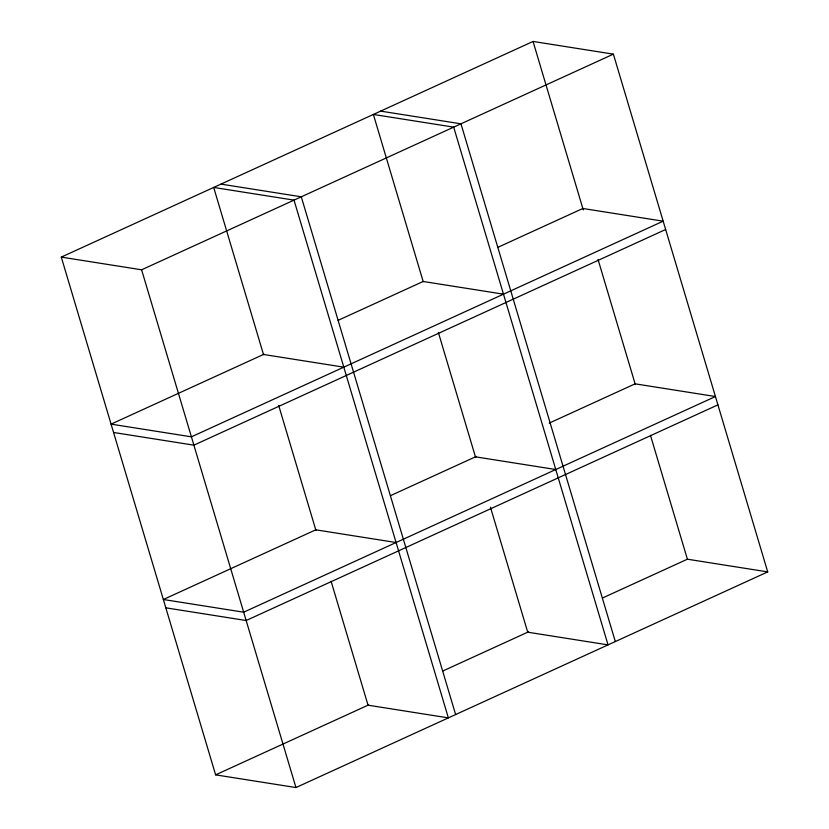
<?xml version="1.0" encoding="UTF-8"?>
<svg xmlns="http://www.w3.org/2000/svg" width="829" height="829" viewBox="0 0 829 829"><rect width="100%" height="100%" fill="white"/><g stroke="black" fill="none" stroke-linecap="round" stroke-linejoin="round"><path stroke-width="1.24" d="M61.284 257.104L533.047 41.45L613.377 54.144L767.716 571.896L295.953 787.55L215.623 774.856L61.284 257.104L141.604 269.798L613.377 54.144M264.016 354.221L111.076 424.137L191.395 436.831L663.169 221.177L582.839 208.483L498.136 247.208M338.128 320.346L422.842 281.622M665.646 229.498L193.882 445.163L113.552 432.469M316.295 529.586L163.354 599.502L243.674 612.196L715.448 396.531L635.118 383.837L549.233 423.101M390.407 495.701L476.292 456.447M717.924 404.863L246.161 620.517L165.831 607.823M215.623 774.856L368.573 704.94M442.686 671.065L528.57 631.802M602.683 597.916L687.396 559.202L767.716 571.896M380.635 111.117L460.965 123.811L615.315 641.563M220.96 184.111L301.279 196.805L455.629 714.557M423.163 281.477L503.493 294.171M263.487 354.47L343.807 367.164M475.442 456.831L555.762 469.525M315.756 529.824L396.086 542.518M533.047 41.45L583.264 209.903M598.03 259.446L635.325 384.552M650.464 435.339L687.396 559.202M423.215 281.663L373.371 114.443L453.691 127.138L608.04 644.889L527.721 632.195L490.457 507.224M438.354 332.439L475.649 457.546M263.539 354.657L213.685 187.437L294.015 200.131L448.365 717.883L368.035 705.189L331.113 581.326M278.679 405.433L315.973 530.539M141.604 269.798L295.953 787.55"/></g></svg>
